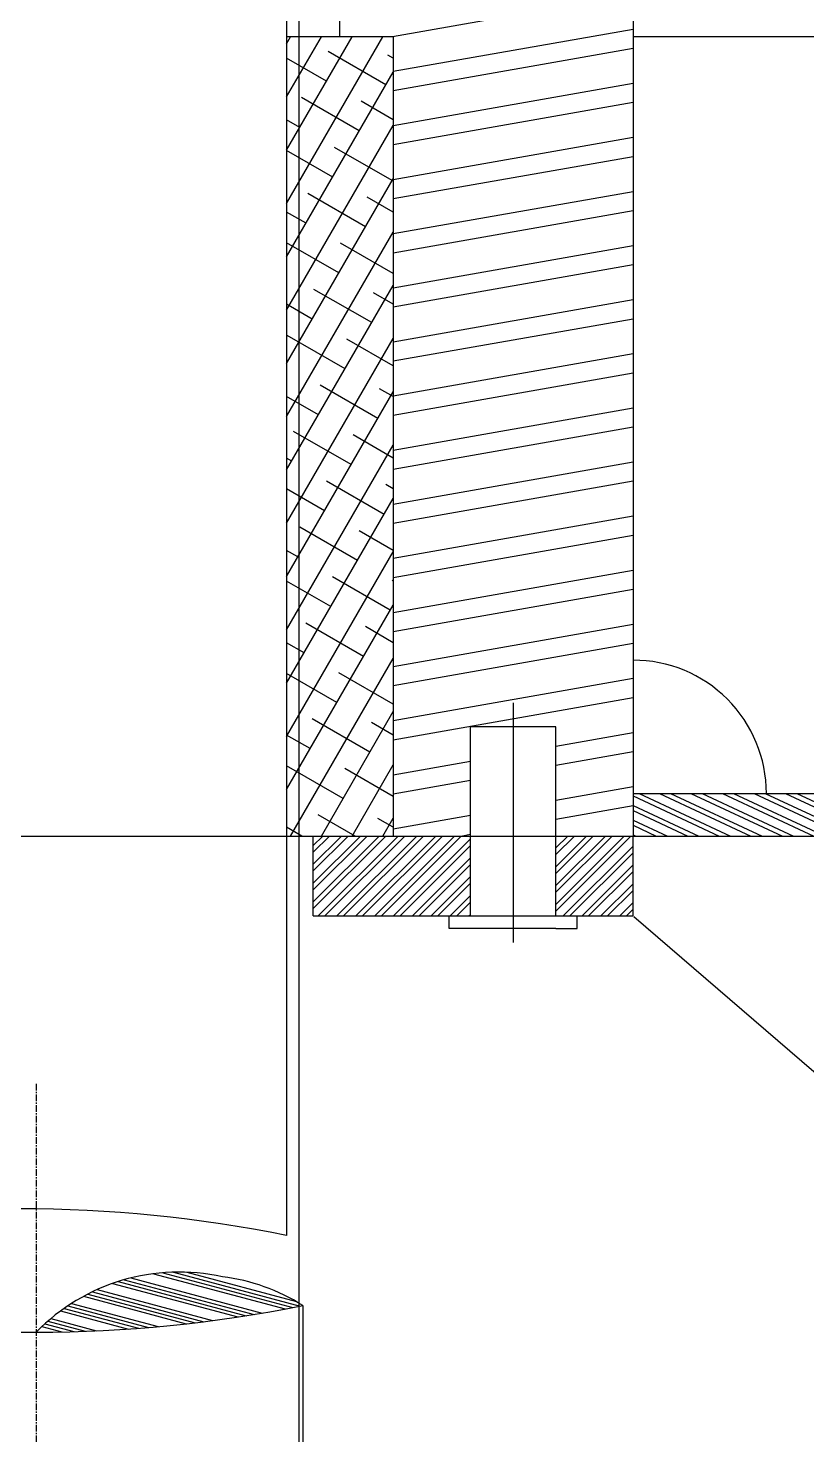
# Model space of a CAD drawing. Header units: millimetres. Extents: x 9612 to 23319, y 1863 to 14354.
# Drawn here: x 11681.7 to 11827.8, y 7318.7 to 7582.7 of the extents above; entities that cross this region are included whole.
import ezdxf

# ---------------------------------------------------------------- set-up
doc = ezdxf.new("R2010")
doc.units = ezdxf.units.MM
doc.header["$MEASUREMENT"] = 0
doc.linetypes.add('CENTER', pattern=[2, 1.25, -0.25, 0.25, -0.25])

# ---------------------------------------------------------------- blocks, each defined once
blk = doc.blocks.new('ijkkkkkkkkk')
at = {"linetype": 'Continuous'}
h = blk.add_hatch(dxfattribs=at)
h.set_pattern_fill('STEEL', color=256, scale=24, angle=110)
h.set_pattern_definition([(155, (-14035.1045, -4152.664), (-1.05654565, -2.26576947), []), (155, (-14036.2792, -4153.0916), (-1.05654565, -2.26576947), [])])
h.paths.add_polyline_path([(1089.88887, -512.20267), (964.88887, -512.20267), (964.88887, -520.20267), (1089.88887, -520.20267)])
h.paths.add_polyline_path([(964.88887, -512.20267), (906.81813, -512.20267), (914.60325, -520.20267), (964.88887, -520.20267)])
h.paths.add_polyline_path([(1444.88887, -512.20267), (1319.88887, -512.20267), (1319.88887, -520.20267), (1444.88887, -520.20267)])
h.paths.add_polyline_path([(1502.95961, -512.20267), (1444.88887, -512.20267), (1444.88887, -520.20267), (1495.17449, -520.20267)])
h = blk.add_hatch()
h.set_pattern_fill('STEEL', color=256, scale=24)
h.set_pattern_definition([(45, (789.5219, -717.5385), (-1.767767, 1.767767), []), (45, (789.5219, -716.2885), (-1.767767, 1.767767), [])])
h.paths.add_polyline_path([(1289.38887, -520.20267), (1259.88887, -520.20267), (1259.88887, -535.20267), (1289.38887, -535.20267)])
h.paths.add_polyline_path([(1319.88887, -520.20267), (1305.38887, -520.20267), (1305.38887, -535.20267), (1319.88887, -535.20267)])
h.paths.add_polyline_path([(1104.38887, -520.20267), (1089.88887, -520.20267), (1089.88887, -535.20267), (1104.38887, -535.20267)])
h.paths.add_polyline_path([(1149.88887, -520.20267), (1120.38887, -520.20267), (1120.38887, -535.20267), (1149.88887, -535.20267)])
h = blk.add_hatch()
h.set_pattern_fill('ANSI34', color=256, scale=6, angle=120)
h.set_pattern_definition([(165, (761.8116, -1940.237), (-0.970571, -3.622222), []), (165, (761.3697, -1939.4715), (-0.970571, -3.622222), []), (165, (760.9278, -1938.706), (-0.970571, -3.622222), []), (165, (760.486, -1937.9406), (-0.970571, -3.622222), [])])
edge = h.paths.add_edge_path()
edge.add_ellipse((1234.6603, -639.38003), major_axis=(26.40408, 26.40408), ratio=1, start_angle=32.305395, end_angle=90.7334917)
edge.add_ellipse((1207.92037, -360.81612), major_axis=(178.54446, 178.54446), ratio=1, start_angle=225, end_angle=236.4211863)
edge.add_ellipse((1238.69851, -638.4537), major_axis=(25.27601, 25.27601), ratio=1, start_angle=12.4701208, end_angle=38.3045827)
for p, q in [((1257.22988, -1041.89229), (1257.22988, 739.71136)), ((1297.38887, -495.21172), (1297.38887, -540.16618)), ((1289.38887, -535.20267), (1289.38887, -499.70267)), ((1305.38887, -499.70267), (1289.38887, -499.70267)), ((1305.38887, -535.20267), (1305.38887, -499.70267)), ((1285.38887, -537.54937), (1285.38887, -535.20267)), ((1309.38887, -537.54937), (1309.38887, -535.20267)), ((1289.38887, -537.54937), (1285.38887, -537.54937)), ((1305.38887, -537.54937), (1289.38887, -537.54937)), ((1305.38887, -537.54937), (1309.38887, -537.54937)), ((1257.92037, -608.31612), (1257.92037, -1020.31612))]:
    blk.add_line(p, q)
for p, q in [((1254.88887, -198.92305), (1254.88887, -595.16202)), ((1264.88887, -370.20267), (1264.88887, -300.20267)), ((1319.88887, -348.29509), (1319.88887, -520.20267)), ((1319.88887, -362.2481), (1274.77626, -370.20267)), ((1319.88887, -368.81229), (1274.88887, -376.747)), ((1254.88887, -371.49919), (1255.63742, -370.20267)), ((1254.88887, -381.49919), (1261.41092, -370.20267)), ((1254.88887, -391.49919), (1267.18443, -370.20267)), ((1254.88887, -401.49919), (1272.95793, -370.20267)), ((1274.88887, -370.20267), (1254.88887, -370.20267)), ((1274.88887, -370.20267), (1274.88887, -520.20267)), ((1369.88887, -370.20267), (1319.88887, -370.20267)), ((1262.36795, -378.54504), (1254.88887, -374.22699)), ((1273.52821, -379.21491), (1262.70289, -372.96491)), ((1274.88887, -374.22699), (1273.86314, -373.63479)), ((1319.88887, -372.40236), (1274.88887, -380.33708)), ((1254.88887, -411.49919), (1274.88887, -376.85818)), ((1319.88887, -378.96655), (1274.88887, -386.90127)), ((1268.52821, -387.87517), (1257.70289, -381.62517)), ((1274.88887, -385.774), (1268.86314, -382.29504)), ((1319.88887, -382.55663), (1274.88887, -390.49134)), ((1257.36795, -387.2053), (1254.88887, -385.774)), ((1254.88887, -421.49919), (1274.88887, -386.85818)), ((1319.88887, -389.12082), (1274.88887, -397.05553)), ((1263.52821, -396.53542), (1254.88887, -391.5475)), ((1274.68846, -397.2053), (1263.86314, -390.9553)), ((1319.88887, -392.71089), (1274.88887, -400.64561)), ((1254.88887, -431.49919), (1274.88887, -396.85818)), ((1269.68846, -405.86555), (1258.86314, -399.61555)), ((1274.88887, -403.0945), (1270.0234, -400.28542)), ((1319.88887, -399.27509), (1274.88887, -407.2098)), ((1258.52821, -405.19568), (1254.88887, -403.0945)), ((1319.88887, -402.86516), (1274.88887, -410.79987)), ((1254.88887, -441.49919), (1274.88887, -406.85818)), ((1264.68846, -414.5258), (1254.88887, -408.86801)), ((1274.88887, -414.64151), (1265.0234, -408.94568)), ((1319.88887, -409.42935), (1274.88887, -417.36407)), ((1319.88887, -413.01943), (1274.88887, -420.95414)), ((1254.88887, -451.49919), (1274.88887, -416.85818)), ((1270.84871, -423.85593), (1260.0234, -417.60593)), ((1274.88887, -420.41501), (1271.18365, -418.2758)), ((1319.88887, -419.58362), (1274.88887, -427.51833)), ((1259.68846, -423.18606), (1254.88887, -420.41501)), ((1319.88887, -423.17369), (1274.88887, -431.10841)), ((1254.88887, -461.49919), (1274.88887, -426.85818)), ((1265.84871, -432.51618), (1255.0234, -426.26618)), ((1274.88887, -431.96202), (1266.18365, -426.93606)), ((1319.88887, -429.73788), (1274.88887, -437.6726)), ((1272.00897, -441.84631), (1261.18365, -435.59631)), ((1319.88887, -433.32796), (1274.88887, -441.26267)), ((1254.88887, -471.49919), (1274.88887, -436.85818)), ((1260.84871, -441.17644), (1254.88887, -437.73552)), ((1274.88887, -437.73552), (1272.34391, -436.26618)), ((1319.88887, -439.89215), (1274.88887, -447.82686)), ((1319.88887, -443.48222), (1274.88887, -451.41694)), ((1267.00897, -450.50657), (1256.18365, -444.25657)), ((1274.88887, -449.28253), (1267.34391, -444.92644)), ((1254.88887, -481.49919), (1274.88887, -446.85818)), ((1255.84871, -449.83669), (1254.88887, -449.28253)), ((1319.88887, -450.04642), (1274.88887, -457.98113)), ((1273.16922, -459.83669), (1262.34391, -453.58669)), ((1319.88887, -453.63649), (1274.88887, -461.57121)), ((1262.00897, -459.16682), (1254.88887, -455.05603)), ((1274.88887, -455.05603), (1273.50416, -454.25657)), ((1254.88887, -491.49919), (1274.88887, -456.85818)), ((1319.88887, -460.20068), (1274.88887, -468.1354)), ((1268.16922, -468.49695), (1257.34391, -462.24695)), ((1274.88887, -466.60303), (1268.50416, -462.91682)), ((1319.88887, -463.79076), (1274.88887, -471.72547)), ((1257.00897, -467.82707), (1254.88887, -466.60303)), ((1254.88887, -501.49919), (1274.88887, -466.85818)), ((1263.16922, -477.1572), (1254.88887, -472.37654)), ((1274.32948, -477.82707), (1263.50416, -471.57707)), ((1274.88887, -472.37654), (1274.66441, -472.24695)), ((1319.88887, -470.35495), (1274.88887, -478.28966)), ((1319.88887, -473.94502), (1274.88887, -481.87974)), ((1254.88887, -511.49919), (1274.88887, -476.85818)), ((1269.32948, -486.48733), (1258.50416, -480.23733)), ((1274.88887, -483.92354), (1269.66441, -480.9072)), ((1319.88887, -480.50921), (1274.88887, -488.44393)), ((1258.16922, -485.81746), (1254.88887, -483.92354)), ((1319.88887, -484.09929), (1274.88887, -492.034)), ((1255.63742, -520.20267), (1274.88887, -486.85818)), ((1264.32948, -495.14758), (1254.88887, -489.69704)), ((1274.88887, -495.47055), (1264.66441, -489.56746)), ((1319.88887, -490.66348), (1274.88887, -498.59819)), ((1319.88887, -494.25356), (1274.88887, -502.18827)), ((1270.48973, -504.47771), (1259.66441, -498.22771)), ((1261.41092, -520.20267), (1274.88887, -496.85818)), ((1274.88887, -501.24405), (1270.82467, -498.89758)), ((1259.32948, -503.80784), (1254.88887, -501.24405)), ((1319.88887, -500.81775), (1305.38887, -503.37449)), ((1267.18443, -520.20267), (1274.88887, -506.85818)), ((1289.38887, -506.19572), (1274.88887, -508.75246)), ((1319.88887, -504.40782), (1305.38887, -506.96456)), ((1265.48973, -513.13796), (1254.88887, -507.01755)), ((1274.88887, -512.79106), (1265.82467, -507.55784)), ((1289.38887, -509.78579), (1274.88887, -512.34254)), ((1319.88887, -510.97201), (1305.38887, -513.52875)), ((1319.88887, -514.56209), (1305.38887, -517.11883)), ((1319.88887, -512.20267), (1502.95961, -512.20267)), ((1267.72615, -520.20267), (1260.82467, -516.21809)), ((1274.88887, -518.56456), (1271.98492, -516.88796)), ((1272.95793, -520.20267), (1274.88887, -516.85818)), ((1289.38887, -516.34999), (1274.88887, -518.90673)), ((1257.72615, -520.20267), (1254.88887, -518.56456)), ((1289.38887, -519.94006), (1287.89956, -520.20267)), ((914.60325, -520.20267), (1495.17449, -520.20267)), ((1259.88887, -535.20267), (1259.88887, -520.20267)), ((1319.88887, -535.20267), (1319.88887, -520.20267)), ((1259.88887, -535.20267), (1319.88887, -535.20267))]:
    blk.add_line(p, q, dxfattribs=at)
at = {"linetype": 'ByBlock', "lineweight": -2}
blk.add_line((1320.02524, -535.32015), (1374.90325, -582.59753), dxfattribs=at)
at = {"linetype": 'CENTER'}
blk.add_line((1207.92037, -566.72833), (1207.92037, -1045.62439), dxfattribs=at)
for centre, major_axis, start_param, end_param in [((1319.88887, -512.20267), (-17.67767, 17.67767), 3.926990817, 5.497787144), ((1204.88887, -842.66202), (178.54446, 178.54446), 0.586060858, 0.984735468), ((1234.6603, -639.38003), (26.40408, 26.40408), 0.563835509, 1.583598173), ((1238.69851, -638.4537), (-25.27601, 25.27601), -1.35315166, -0.90225524), ((1207.92037, -360.81612), (-178.54446, 178.54446), 2.156857185, 2.555531795)]:
    blk.add_ellipse(centre, major_axis=major_axis, ratio=1, start_param=start_param, end_param=end_param)
blk.add_solid([(1320.00566, -535.34288), (1319.88887, -535.20267), (1320.04482, -535.29742)])

msp = doc.modelspace()

# ---------------------------------------------------------------- block references
msp.add_blockref('ijkkkkkkkkk', (10475.34511, 7951.25402))

doc.saveas('drawing.dxf')
